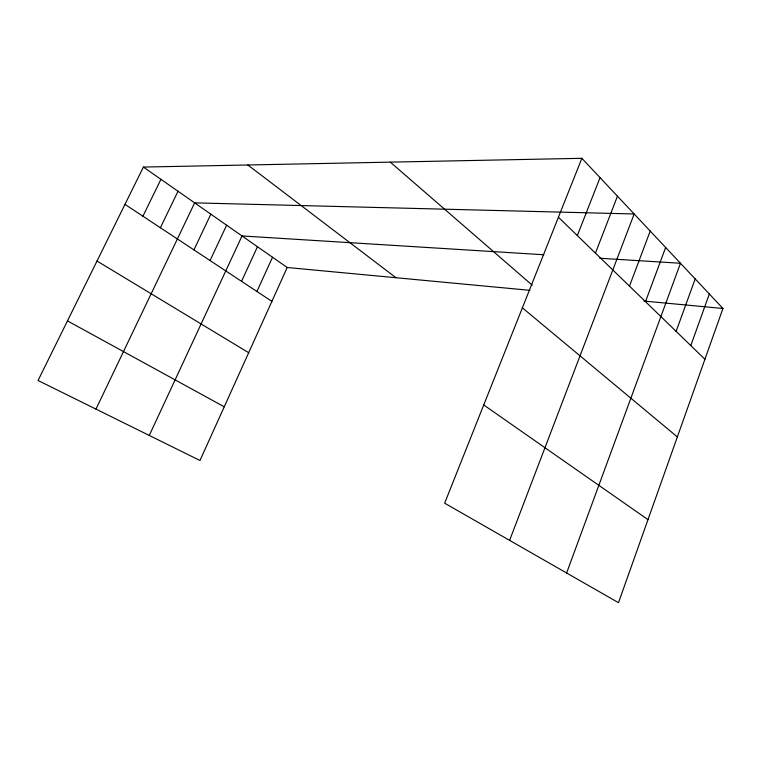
<?xml version="1.0" encoding="UTF-8"?>
<svg xmlns="http://www.w3.org/2000/svg" width="761" height="761" viewBox="0 0 761 761"><rect width="100%" height="100%" fill="white"/><g stroke="black" fill="none" stroke-linecap="round" stroke-linejoin="round"><path stroke-width="1.14" d="M581.87 158.307L722.95 308.481L618.503 602.693L444.652 503.192L581.87 158.307L143.391 167.068L38.05 380.5L199.981 460.491L287.201 267.501L529.903 290.322M690.798 345.58L709.328 293.984M676.139 331.368L695.183 278.926M566.612 572.995L680.477 263.268L599.773 258.245M645.49 301.651L665.647 247.477M629.48 286.126L650.217 231.068M509.604 540.367L634.17 213.984L194.654 202.864L95.962 409.104M595.435 253.128L617.456 196.186M577.323 235.568L600.039 177.646M256.914 291.482L272.524 257.247M241.541 281.332L257.465 246.735M149.28 435.444L242.017 235.948L543.811 254.754M210.055 260.538L226.635 225.199M193.931 249.893L210.854 214.174M160.381 227.748L178.026 191.249M142.925 216.219L160.942 179.32M643.968 301.052L722.95 308.481M67.472 320.895L224.248 406.802M97.018 261.033L248.685 352.714M124.985 204.367L271.896 301.375M143.391 167.068L287.201 267.501M483.73 404.966L647.982 519.639M247.839 164.985L395.958 277.727M522.379 307.825L677.347 436.928M390.298 162.131L532.234 285.185M558.422 217.237L704.914 359.268"/></g></svg>
